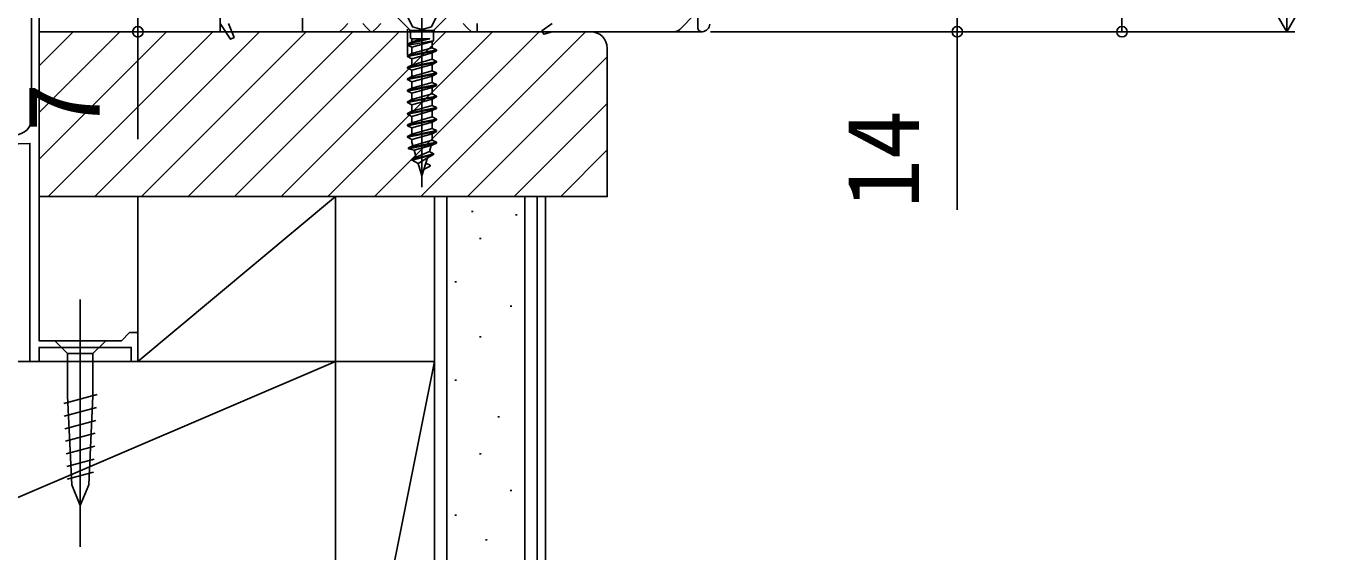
# Model space of a CAD drawing. Units: millimetres, scale not verified. Extents: x -525 to 525, y -780 to 776.
# Drawn here: x -377.6 to -219.2, y 185.5 to 249.3 of the extents above; entities that cross this region are included whole.
import ezdxf
from ezdxf.enums import TextEntityAlignment as Align

# ---------------------------------------------------------------- set-up
doc = ezdxf.new("R2010")
doc.units = ezdxf.units.MM
doc.header["$LTSCALE"] = 4
for name, color, linetype in [('0-2_YKK_11', 7, 'Continuous'), ('0-3_YKK_12', 2, 'Continuous'), ('0-4_YKK_13', 4, 'Continuous'), ('0-6_YKK_D', 6, 'Continuous'), ('0-8_YSS_K', 3, 'Continuous'), ('0-9_YSS_KE', 3, 'Continuous')]:
    doc.layers.add(name, color=color, linetype=linetype)
doc.styles.add('ＭＳ ゴシック', font='')
doc.styles.get('ＭＳ ゴシック').set_extended_font_data('MS Gothic')

msp = doc.modelspace()

# ---------------------------------------------------------------- linework, layer by layer
at = {"layer": '0-2_YKK_11'}
msp.add_line((-298.207, 248.893), (-296.293, 250.807), dxfattribs=at)
for points in [[(-376.9, 238.1), (-376.9, 252.4), (-377.1, 252.6), (-377.3, 252.8), (-377.3, 253.6), (-376, 253.6), (-376, 211.1), (-366, 211.1), (-365, 212.1), (-364, 212.1), (-364, 208.6), (-364.8, 208.6), (-364.8, 210.3), (-376, 210.3), (-376, 208.599), (-377.1, 208.6), (-377.1, 235.061), (-381.231, 234.917)], [(-344, 250.3), (-344, 248.6), (-339.5, 248.6), (-339, 249.1), (-338.5, 249.6)], [(-354, 249.6), (-352.746, 247.693), (-352.31, 247.923), (-353, 249.6)], [(-336.7, 249.6), (-336.2, 249.1), (-335.7, 248.6), (-335.5, 248.6), (-335, 249.1), (-334.5, 249.6)], [(-324.5, 249.6), (-324, 249.1), (-323.5, 248.6), (-322.8, 248.6), (-322.8, 249.6)], [(-313.7, 249.6), (-314.927, 248.731), (-314.718, 248.299), (-313.7, 248.6), (-298.914, 248.6)]]:
    msp.add_lwpolyline(points, dxfattribs=at)
for centre, radius, start, end in [((-298.914, 249.6), 1, 269.99998, 314.99997), ((-378.9, 238.1), 2, 271.9979, 0)]:
    msp.add_arc(centre, radius, start, end, dxfattribs=at)
at = {"layer": '0-3_YKK_12'}
for p, q in [((-427.4, 208.6), (-376.8, 208.6)), ((-376.3, 208.6), (-376, 208.6)), ((-376, 208.9), (-376, 208.6))]:
    msp.add_line(p, q, dxfattribs=at)
at = {"layer": '0-4_YKK_13'}
for p, q in [((-354, 248.6), (-354, 253.6)), ((-329.5, 229.753), (-329.5, 252.888)), ((-333, 250.85), (-331.134, 248.984)), ((-327.866, 248.984), (-326, 250.85)), ((-296, 249.102), (-296, 251.514)), ((-353.342, 248.6), (-354, 248.6)), ((-333.5, 248.6), (-352.588, 248.6)), ((-333.5, 248.6), (-333, 248.6)), ((-323.3, 248.6), (-333, 248.6)), ((-331.25, 245.806), (-331.25, 248.935)), ((-330.9, 248.75), (-328.1, 248.75)), ((-323.3, 248.6), (-322.8, 248.6)), ((-314.995, 248.6), (-322.8, 248.6)), ((-307.5, 248.6), (-313.7, 248.6)), ((-295.547, 248.6), (-307.5, 248.6)), ((-328.1, 247.518), (-331.214, 246.981)), ((-329.378, 247.75), (-330.74, 247.365)), ((-328.26, 247.434), (-330.74, 246.734)), ((-331.25, 245.7), (-331.25, 245.6)), ((-328.26, 246.665), (-330.74, 245.965)), ((-331.25, 244.3), (-331.25, 244.2)), ((-330.74, 244.565), (-330.74, 245.334)), ((-330.74, 243.165), (-330.74, 243.934)), ((-331.25, 242.9), (-331.25, 242.8)), ((-330.74, 241.765), (-330.74, 242.534)), ((-331.25, 241.5), (-331.25, 241.4)), ((-330.74, 240.365), (-330.74, 241.134)), ((-331.25, 240.1), (-331.25, 240)), ((-330.74, 238.965), (-330.74, 239.734)), ((-331.25, 238.7), (-331.25, 238.6)), ((-330.74, 237.565), (-330.74, 238.334)), ((-331.25, 237.3), (-331.25, 237.2)), ((-330.74, 236.165), (-330.74, 236.934)), ((-331.25, 235.9), (-331.25, 235.8)), ((-331.131, 234.5), (-327.75, 235.2)), ((-327.75, 235.1), (-331.131, 234.4)), ((-330.74, 235.275), (-330.74, 235.534)), ((-328.26, 235.465), (-330.621, 234.765)), ((-328.083, 233.8), (-330.703, 233.1)), ((-328.083, 233.7), (-330.703, 233)), ((-328.593, 234.065), (-330.193, 233.365)), ((-328.823, 233.315), (-329.963, 232.615)), ((-371.001, 216.1), (-371.001, 186.1)), ((-367.901, 211.1), (-374.101, 211.1)), ((-374.101, 211.1), (-372.551, 209.55)), ((-367.901, 211.1), (-369.451, 209.55)), ((-372.551, 209.55), (-372.551, 204.433)), ((-369.451, 209.55), (-372.551, 209.55)), ((-369.451, 204.434), (-369.451, 209.55)), ((-373.007, 203.494), (-368.944, 204.582)), ((-372.551, 204.433), (-372.035, 193.595)), ((-369.451, 204.433), (-369.968, 193.595)), ((-372.934, 201.96), (-369.019, 203.009)), ((-372.861, 200.427), (-369.094, 201.436)), ((-372.788, 198.894), (-369.169, 199.863)), ((-372.715, 197.36), (-369.244, 198.29)), ((-372.642, 195.827), (-369.319, 196.717)), ((-372.569, 194.293), (-369.394, 195.144)), ((-372.035, 193.595), (-371.001, 191.1)), ((-369.968, 193.595), (-371.001, 191.1))]:
    msp.add_line(p, q, dxfattribs=at)
for points in [[(-331.6, 251.1), (-330.645, 249.184), (-329.5, 248.899), (-328.355, 249.184), (-327.4, 251.1)], [(-328.1, 248.418), (-328.1, 247.518), (-328.26, 247.434), (-328.26, 246.665), (-327.75, 246.4), (-327.75, 246.3), (-328.26, 246.034), (-330.74, 245.334), (-331.25, 245.6), (-327.75, 246.3)], [(-331.145, 247.154), (-331.214, 246.981), (-330.74, 246.734), (-330.74, 245.965), (-331.25, 245.7), (-327.75, 246.4)], [(-330.9, 248.418), (-330.9, 247.842), (-330.74, 247.75), (-328.56, 247.75), (-331.145, 247.154), (-330.74, 247.365), (-330.74, 247.75)], [(-327.75, 245), (-328.26, 245.265), (-328.26, 246.034)], [(-328.26, 245.265), (-330.74, 244.565), (-331.25, 244.3), (-327.75, 245), (-327.75, 244.9), (-331.25, 244.2), (-330.74, 243.934), (-328.26, 244.634), (-327.75, 244.9)], [(-328.26, 244.634), (-328.26, 243.865), (-327.75, 243.6), (-327.75, 243.5), (-328.26, 243.234), (-330.74, 242.534), (-331.25, 242.8), (-327.75, 243.5)], [(-327.75, 243.6), (-331.25, 242.9), (-330.74, 243.165), (-328.26, 243.865)], [(-328.26, 243.234), (-328.26, 242.465), (-327.75, 242.2), (-327.75, 242.1), (-328.26, 241.834), (-330.74, 241.134), (-331.25, 241.4), (-327.75, 242.1)], [(-327.75, 242.2), (-331.25, 241.5), (-330.74, 241.765), (-328.26, 242.465)], [(-328.26, 241.834), (-328.26, 241.065), (-327.75, 240.8), (-327.75, 240.7), (-328.26, 240.434), (-330.74, 239.734), (-331.25, 240), (-327.75, 240.7)], [(-327.75, 240.8), (-331.25, 240.1), (-330.74, 240.365), (-328.26, 241.065)], [(-328.26, 240.434), (-328.26, 239.665), (-327.75, 239.4), (-327.75, 239.3), (-328.26, 239.034), (-330.74, 238.334), (-331.25, 238.6), (-327.75, 239.3)], [(-327.75, 239.4), (-331.25, 238.7), (-330.74, 238.965), (-328.26, 239.665)], [(-328.26, 239.034), (-328.26, 238.265), (-327.75, 238), (-327.75, 237.9), (-328.26, 237.634), (-330.74, 236.934), (-331.25, 237.2), (-327.75, 237.9)], [(-327.75, 238), (-331.25, 237.3), (-330.74, 237.565), (-328.26, 238.265)], [(-328.26, 237.634), (-328.26, 236.865), (-327.75, 236.6), (-327.75, 236.5), (-328.26, 236.234), (-330.74, 235.534), (-331.25, 235.8), (-327.75, 236.5)], [(-327.75, 236.6), (-331.25, 235.9), (-330.74, 236.165), (-328.26, 236.865)], [(-328.368, 234.804), (-328.593, 234.065), (-328.083, 233.8), (-328.083, 233.7), (-328.823, 233.315), (-329.5, 231.1), (-329.963, 232.615), (-330.703, 233), (-330.703, 233.1), (-330.193, 233.365), (-330.453, 234.215), (-328.26, 234.834), (-327.75, 235.1), (-327.75, 235.2), (-328.26, 235.465), (-328.26, 236.234)], [(-330.705, 235.041), (-330.621, 234.765), (-331.131, 234.5), (-331.131, 234.4), (-330.453, 234.215)], [(-329.021, 232.665), (-328.511, 232.4), (-328.511, 232.3), (-329.251, 231.915)]]:
    msp.add_lwpolyline(points, dxfattribs=at)
for centre, radius, start, end in [((-331.7, 248.418), 0.8, 0, 44.99999), ((-327.3, 248.418), 0.8, 134.99999, 179.99998), ((-295.5, 249.102), 0.5, 180, 275.33842), ((-295.547, 249.6), 1, 270, 275.33842), ((-295.547, 249.6), 1, 275.33842, 356.5), ((-329.94, 235.275), 0.8, 179.99998, 196.99998)]:
    msp.add_arc(centre, radius, start, end, dxfattribs=at)
at = {"layer": '0-6_YKK_D'}
for p, q in [((-244.5, 376.104), (-244.5, 248.609)), ((-224.5, 248.609), (-224.5, 266.795)), ((-224.5, 248.609), (-229.75, 257.702)), ((-224.5, 248.609), (-219.25, 257.702)), ((-294.453, 248.609), (-223.5, 248.609)), ((-294.453, 248.609), (-243.5, 248.609))]:
    msp.add_line(p, q, dxfattribs=at)
for points in [[(-264.5, 262.604), (-264.5, 248.609), (-264.5, 226.99)], [(-364, 255.604), (-364, 248.6), (-364, 235.573)]]:
    msp.add_lwpolyline(points, dxfattribs=at)
for centre in [(-364, 248.6), (-264.5, 248.609), (-244.5, 248.609)]:
    msp.add_circle(centre, 0.637, dxfattribs=at)
at = {"layer": '0-8_YSS_K'}
for p, q in [((-376, 233.139), (-360.539, 248.6)), ((-376, 238.796), (-366.196, 248.6)), ((-376, 244.453), (-371.853, 248.6)), ((-374.882, 228.6), (-354.882, 248.6)), ((-369.225, 228.6), (-349.225, 248.6)), ((-363.569, 228.6), (-343.569, 248.6)), ((-357.912, 228.6), (-337.912, 248.6)), ((-352.255, 228.6), (-332.255, 248.6)), ((-346.598, 228.6), (-326.598, 248.6)), ((-340.941, 228.6), (-320.941, 248.6)), ((-335.284, 228.6), (-315.284, 248.6)), ((-329.627, 228.6), (-309.627, 248.6)), ((-323.971, 228.6), (-307, 245.57)), ((-318.314, 228.6), (-307, 239.914)), ((-312.657, 228.6), (-307, 234.257)), ((-340, 228.6), (-364, 228.6)), ((-364, 228.6), (-364, 208.6)), ((-364, 208.6), (-340, 228.6)), ((-340, 228.6), (-340, 208.6)), ((-326.5, 228.6), (-326.5, 26.149)), ((-317, 228.6), (-317, 26.149)), ((-314.5, 26.149), (-314.5, 228.6)), ((-323.493, 226.788), (-323.293, 226.788)), ((-318.145, 226.371), (-317.945, 226.371)), ((-322.531, 223.491), (-322.331, 223.491)), ((-325.515, 218.269), (-325.315, 218.269)), ((-318.801, 215.285), (-318.601, 215.285)), ((-322.531, 211.556), (-322.331, 211.556)), ((-445, 163.6), (-340, 208.6)), ((-364, 208.6), (-340, 208.6)), ((-340, 148.6), (-340, 208.6)), ((-328, 208.6), (-340, 208.6)), ((-340, 148.6), (-328, 208.6)), ((-328, 208.6), (-328, 148.6)), ((-325.515, 206.334), (-325.315, 206.334)), ((-320.293, 201.858), (-320.093, 201.858)), ((-322.531, 197.382), (-322.331, 197.382)), ((-318.801, 192.906), (-318.601, 192.906)), ((-325.515, 189.922), (-325.315, 189.922)), ((-321.785, 186.938), (-321.585, 186.938))]:
    msp.add_line(p, q, dxfattribs=at)
at = {"layer": '0-9_YSS_KE'}
msp.add_line((-328, 26.149), (-328, 228.6), dxfattribs=at)
for points in [[(-309, 248.6), (-376, 248.6), (-376, 228.6)], [(-376, 228.6), (-307, 228.6), (-307, 246.6)], [(-315.5, 26.149), (-315.5, 228.6), (-328, 228.6)]]:
    msp.add_lwpolyline(points, dxfattribs=at)
msp.add_lwpolyline([(-340, 163.6), (-340, 208.6), (-445, 208.6), (-445, 163.6)], close=True, dxfattribs=at)
msp.add_arc((-309, 246.6), 2, 0, 89.99998, dxfattribs=at)

# ---------------------------------------------------------------- texts
at = {"layer": '0-6_YKK_D', "style": 'ＭＳ ゴシック'}
for s, p in [('7', (-366, 236.413)), ('14', (-266.5, 227.149))]:
    msp.add_text(s, height=8.798, rotation=90, dxfattribs=at).set_placement(p, align=Align.BOTTOM_LEFT)

doc.saveas('drawing.dxf')
